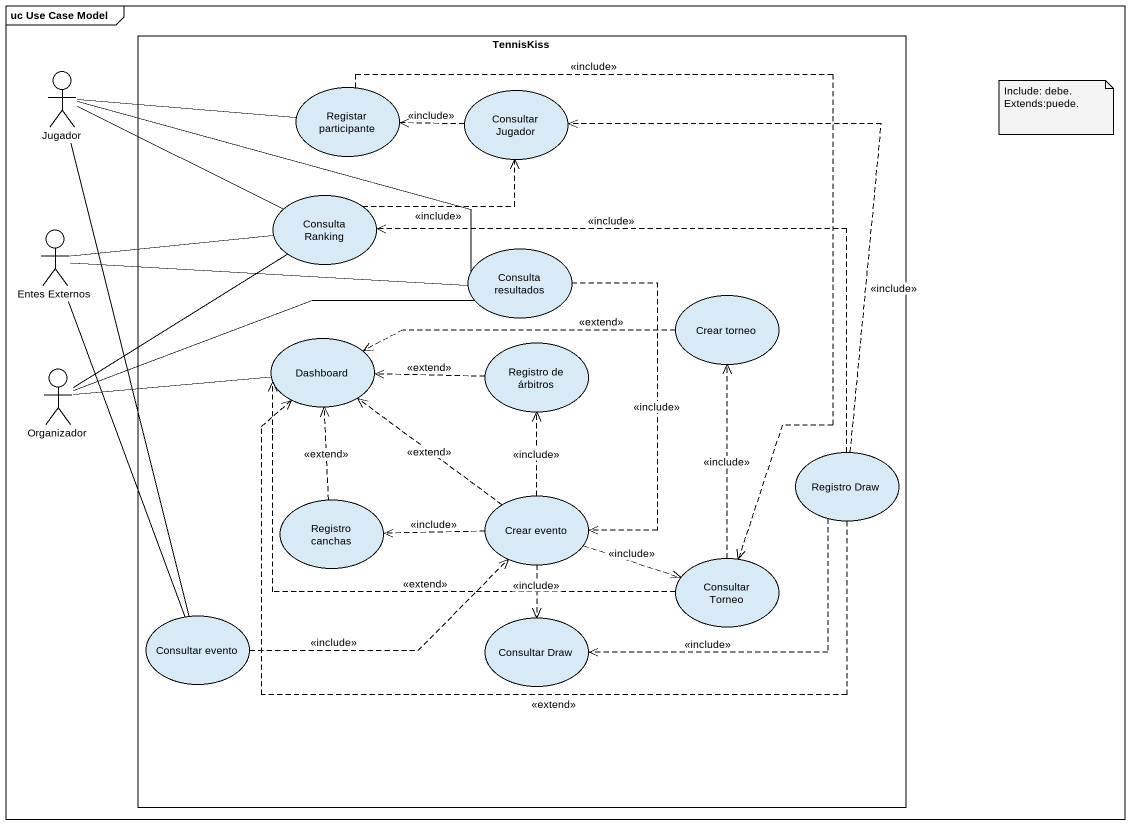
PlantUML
@startuml
mainframe uc Use Case Model
rectangle TennisKiss {
  usecase "Registar participante" as Registar_participante
  usecase "Consultar Jugador" as Consultar_Jugador
  usecase "Consulta Ranking" as Consulta_Ranking
  usecase "Consulta resultados" as Consulta_resultados
  usecase "Crear torneo" as Crear_torneo
  usecase Dashboard
  usecase "Registro de árbitros" as Registro_de_árbitros
  usecase "Registro Draw" as Registro_Draw
  usecase "Registro canchas" as Registro_canchas
  usecase "Crear evento" as Crear_evento
  usecase "Consultar Torneo" as Consultar_Torneo
  usecase "Consultar evento" as Consultar_evento
  usecase "Consultar Draw" as Consultar_Draw
}
actor Jugador
actor "Entes Externos" as Entes_Externos
actor Organizador
Jugador -right- Consulta_resultados
Registar_participante -left- Jugador
Registar_participante ..> Consultar_Torneo : <<include>>
Consultar_Jugador .left.> Registar_participante : <<include>>
Entes_Externos -right- Consulta_Ranking
Entes_Externos -right- Consulta_resultados
Consulta_Ranking -left- Jugador
Consulta_Ranking .right.> Consultar_Jugador : <<include>>
Consulta_resultados ..> Crear_evento : <<include>>
Crear_torneo .left.> Dashboard : <<extend>>
Organizador -up- Consulta_Ranking
Organizador -right- Consulta_resultados
Dashboard -left- Organizador
Registro_de_árbitros .left.> Dashboard : <<extend>>
Registro_Draw .up.> Consultar_Jugador : <<include>>
Registro_Draw .left.> Consulta_Ranking : <<include>>
Registro_Draw .left.> Dashboard : <<extend>>
Registro_Draw .left.> Consultar_Draw : <<include>>
Registro_canchas .up.> Dashboard : <<extend>>
Crear_evento .up.> Dashboard : <<extend>>
Crear_evento .up.> Registro_de_árbitros : <<include>>
Crear_evento .left.> Registro_canchas : <<include>>
Crear_evento .right.> Consultar_Torneo : <<include>>
Crear_evento ..> Consultar_Draw : <<include>>
Consultar_Torneo .up.> Crear_torneo : <<include>>
Consultar_Torneo .left.> Dashboard : <<extend>>
Consultar_evento -up- Jugador
Consultar_evento -up- Entes_Externos
Consultar_evento .right.> Crear_evento : <<include>>
note as N1
  Include: debe.
  Extends:puede.
end note
@enduml
